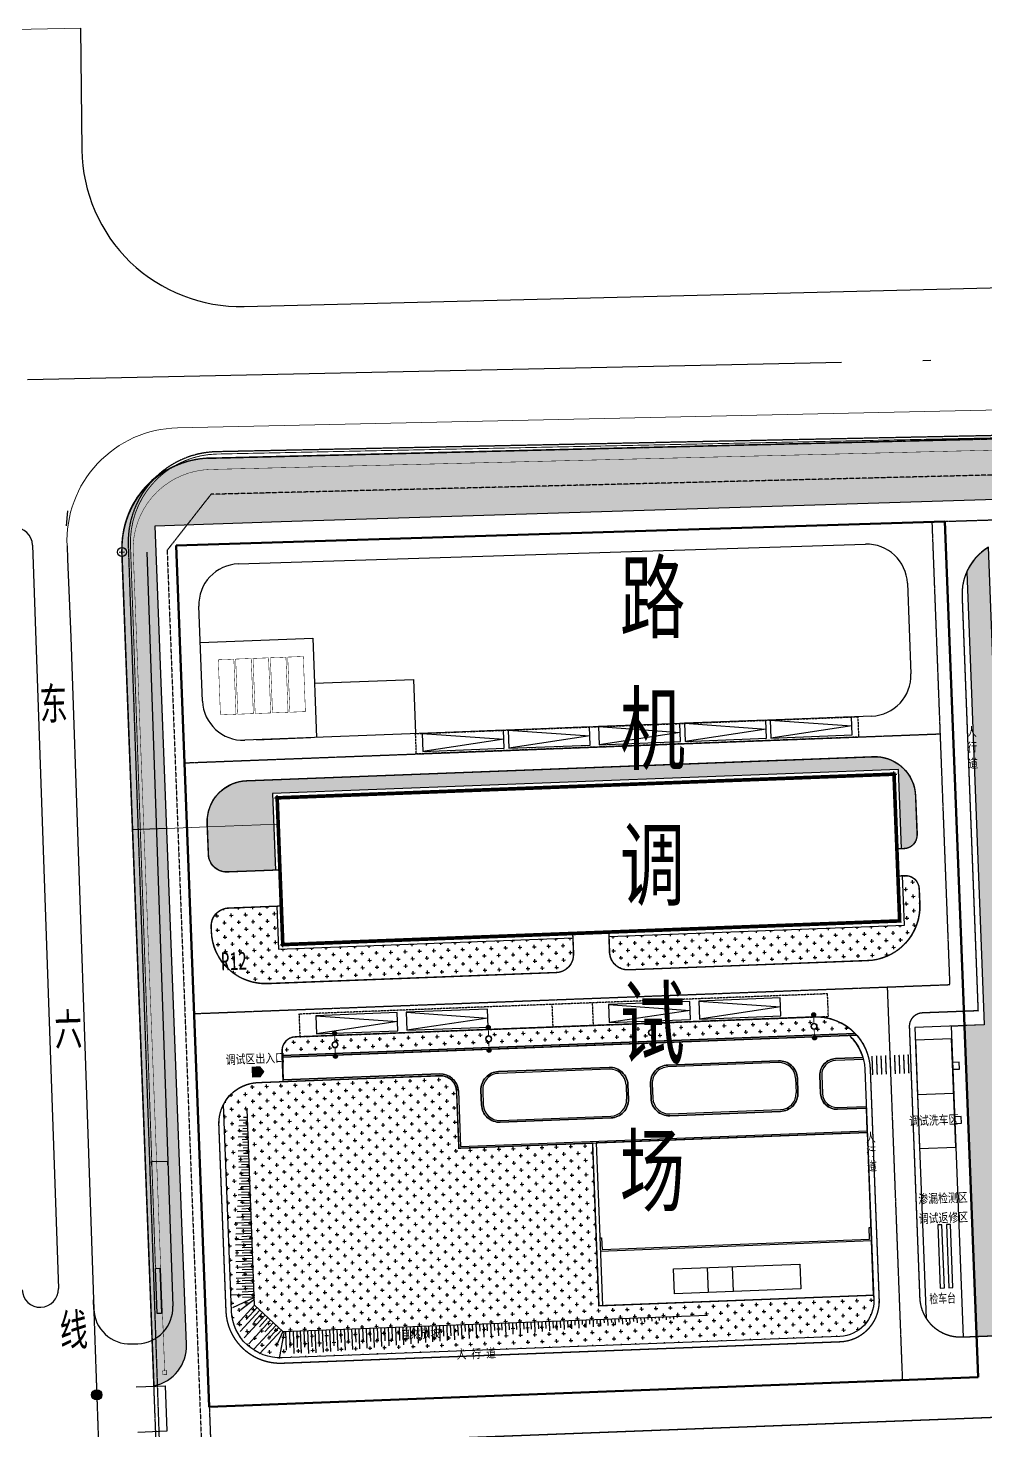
# Model space of a CAD drawing. Extents: x 60102 to 11003895, y 103457 to 3214550.
# Drawn here: x 10365115 to 10576886, y 2890856 to 3201134 of the extents above; entities that cross this region are included whole.
import ezdxf
from ezdxf.enums import TextEntityAlignment as Align

# ---------------------------------------------------------------- set-up
doc = ezdxf.new("R2010")
doc.units = 0
doc.header["$LTSCALE"] = 10
doc.header["$PDMODE"] = 96
for name, pattern in [('ACAD_ISO04W100', [30.5, 24, -3, 0.5, -3]), ('CENTER', [50.8, 31.75, -6.35, 6.35, -6.35]), ('DASH', [0.35, 0.25, -0.1]), ('DOTE', [2.42, 2, -0.2, 0.02, -0.2]), ('G', [2, 1.25, -0.25, 0.25, -0.25])]:
    doc.linetypes.add(name, pattern=pattern)
doc.layers.get('0').update_dxf_attribs({"linetype": 'CONTINUOUS', "lineweight": 0})
doc.layers.get('DEFPOINTS').update_dxf_attribs({"linetype": 'CONTINUOUS'})
for name, color, linetype in [('0-中心线', 1, 'CENTER'), ('0-围墙', 5, 'FENCELINE2'), ('0-已建建筑', 7, 'CONTINUOUS'), ('0-已建道路', 132, 'CONTINUOUS'), ('0-建筑', 1, 'CONTINUOUS'), ('0-护坡', 47, 'CONTINUOUS'), ('0-文字', 7, 'CONTINUOUS'), ('0-新建建筑', 1, 'CONTINUOUS'), ('0-新建道路', 4, 'CONTINUOUS'), ('0-标注', 7, 'CONTINUOUS'), ('0-标高', 51, 'CONTINUOUS'), ('0-用地红线', 1, 'CENTER'), ('0-绿化', 3, 'CONTINUOUS'), ('0-绿化线', 86, 'CONTINUOUS'), ('0-缘石半径', 7, 'CONTINUOUS'), ('0-车位', 35, 'CONTINUOUS'), ('0-道路', 4, 'CONTINUOUS'), ('0-铺地', 8, 'CONTINUOUS'), ('01', 7, 'CONTINUOUS'), ('02', 1, 'CONTINUOUS'), ('05', 4, 'G'), ('11', 3, 'CONTINUOUS'), ('DIM_COOR', 3, 'CONTINUOUS'), ('JZD', 1, 'CONTINUOUS'), ('JZP', 7, 'CONTINUOUS'), ('PUB_DIM', 3, 'CONTINUOUS'), ('PUB_TEXT', 7, 'CONTINUOUS'), ('QFF', 14, 'CONTINUOUS'), ('TX-标注文字', 7, 'CONTINUOUS'), ('ZW-道路-缘石', 7, 'CONTINUOUS'), ('本院设计厂区道路中心', 2, 'DOTE'), ('道路名称', 7, 'CONTINUOUS')]:
    doc.layers.add(name, color=color, linetype=linetype)
doc.styles.add('-宋体', font='')
doc.styles.add('-黑体', font='', dxfattribs={"width": 0.8})
doc.styles.get("Standard").update_dxf_attribs({"font": 'isocp.shx', "width": 0.707, "height": 10, "bigfont": 'intecad.shx'})
doc.styles.add('宋体', font='')
doc.styles.get('-宋体').set_extended_font_data('SimSun')
doc.styles.get('-黑体').set_extended_font_data('SimHei')
doc.styles.get('宋体').set_extended_font_data('SimSun')
doc.linetypes.add('FENCELINE2', pattern='A,0.25,-0.1,[132,ltypeshp.shx,S=0.1,R=0,X=-0.1,Y=0],-0.1,1', length=1.45)
doc.dimstyles.new('ISO-25', dxfattribs={"dimtxt": 3, "dimasz": 1, "dimexe": 1.25, "dimexo": 0.625, "dimtad": 1, "dimdsep": 46, "dimtxsty": '-宋体', "dimblk": 'ARCHTICK', "dimcen": 2.5, "dimazin": 0, "dimtfac": 1, "dimtmove": 0, "dimatfit": 3, "dimfxl": 1, "dimarcsym": 0})
pattern_1 = [(2.2, (-47029110, -103389911.3), (1525.389227, 1647.270533), [793.749997, -2381.24999]), (92.2, (-47028698.2, -103390292.6), (-1647.270522, 1525.38924), [793.750003, -2381.25001])]
pattern_2 = [(2.2, (-47029110.2, -103389910.9), (1525.389228, 1647.270521), [793.749997, -2381.24999]), (92.2, (-47028698.4, -103390292.2), (-1647.270521, 1525.389228), [793.749997, -2381.24999])]

# ---------------------------------------------------------------- blocks, each defined once
blk = doc.blocks.new('_ARCHTICK')
at = {"color": 0, "linetype": 'ByBlock', "const_width": 0.15}
blk.add_lwpolyline([(-0.5, -0.5), (0.5, 0.5)], dxfattribs=at)
blk = doc.blocks.new('*D66')
at = {"layer": 'DEFPOINTS', "color": 0, "linetype": 'Continuous', "lineweight": 0}
for p in [(10392451, 2949622), (10396006, 2950539), (10396033, 2949745)]:
    blk.add_point(p, dxfattribs=at)
at = {"layer": 'PUB_TEXT', "color": 0, "linetype": 'Continuous', "lineweight": -2}
for p, q in [((10392424, 2950415), (10396006, 2950539)), ((10392451, 2949622), (10392424, 2950416)), ((10396033, 2949746), (10396006, 2950540))]:
    blk.add_line(p, q, dxfattribs=at)
for p, rotation in [((10392424, 2950415), 181.9778016778507), ((10396006, 2950539), 1.977801677850741)]:
    blk.add_blockref('_ARCHTICK', p, dxfattribs=dict(at, rotation=rotation))
at = {"layer": 'PUB_TEXT', "color": 0, "linetype": 'Continuous', "insert": (10394215, 2950479), "char_height": 3, "attachment_point": 5, "rotation": 1.9778, "style": '-宋体'}
blk.add_mtext('3583.9', dxfattribs=at)
blk = doc.blocks.new('gc0000')
blk.add_point((0, 0))
blk = doc.blocks.new('*D81')
at = {"layer": '0-标注', "color": 0, "linetype": 'Continuous', "lineweight": -2}
for p, q in [((10395759, 3024117), (10388261, 3023829)), ((10388375, 3020851), (10388261, 3023830)), ((10395873, 3021140), (10395759, 3024118))]:
    blk.add_line(p, q, dxfattribs=at)
at = {"layer": 'DEFPOINTS', "color": 0, "linetype": 'Continuous', "lineweight": 0}
for p in [(10388261, 3023829), (10388375, 3020851), (10395873, 3021139)]:
    blk.add_point(p, dxfattribs=at)
at = {"layer": '0-标注', "color": 0, "linetype": 'Continuous', "lineweight": -2}
for p, rotation in [((10388261, 3023829), 182.2000000000028), ((10395759, 3024117), 2.200000000002822)]:
    blk.add_blockref('_ARCHTICK', p, dxfattribs=dict(at, rotation=rotation))
at = {"layer": '0-标注', "color": 0, "linetype": 'Continuous', "insert": (10392010, 3023975), "char_height": 3, "attachment_point": 5, "rotation": 2.2, "style": '-宋体'}
blk.add_mtext('7503.28', dxfattribs=at)
blk = doc.blocks.new('*D92')
at = {"layer": '0-标注', "color": 0, "linetype": 'Continuous', "lineweight": -2}
for p, q in [((10389004, 2900581), (10395486, 2900836)), ((10395878, 2890848), (10395485, 2900836)), ((10389397, 2890593), (10395879, 2890848))]:
    blk.add_line(p, q, dxfattribs=at)
at = {"layer": 'DEFPOINTS', "color": 0, "linetype": 'Continuous', "lineweight": 0}
for p in [(10389003, 2900581), (10395485, 2900836), (10389397, 2890593)]:
    blk.add_point(p, dxfattribs=at)
at = {"layer": '0-标注', "color": 0, "linetype": 'Continuous', "lineweight": -2}
for p, rotation in [((10395485, 2900836), 92.25476600404171), ((10395878, 2890848), 272.2547660040418)]:
    blk.add_blockref('_ARCHTICK', p, dxfattribs=dict(at, rotation=rotation))
at = {"layer": '0-标注', "color": 0, "linetype": 'Continuous', "insert": (10395683, 2895842), "char_height": 3, "attachment_point": 5, "rotation": 272.25477, "style": '-宋体'}
blk.add_mtext('9995.98', dxfattribs=at)

msp = doc.modelspace()

# ---------------------------------------------------------------- hatches: boundary and pattern name
at = {"layer": '0-标高'}
h = msp.add_hatch(color=0, dxfattribs=at)
edge = h.paths.add_edge_path()
edge.add_arc((10380288.966, 2898844.473), 1137.479, 0, 360)
at = {"layer": '0-绿化'}
h = msp.add_hatch(dxfattribs=at)
h.set_pattern_fill('CROSS', color=0, scale=999.999997, angle=2.2, style=0)
h.set_pattern_definition(pattern_1)
edge = h.paths.add_edge_path()
edge.add_arc((10391148.916, 2909661.593), 9000, 281.5147529, 2.2)
edge.add_line((10400142.282, 2910007.083), (10393187.984, 3091032.584))
edge.add_line((10393187.984, 3091032.584), (10421039.414, 3092007.628))
edge.add_line((10421039.414, 3092007.628), (10683011.03, 3100161.78))
edge.add_line((10683011.03, 3100161.78), (10689246.846, 3103016.22))
edge.add_line((10689246.846, 3103016.22), (10691663.111, 3109364.243))
edge.add_line((10691663.111, 3109364.243), (10691523.065, 3113070.003))
edge.add_line((10691523.065, 3113070.003), (10405079.061, 3105995.956))
edge.add_arc((10405562.191, 3086274.265), 19727.608, 91.4033162, 182.99668421)
edge.add_line((10385861.559, 3085242.942), (10392945.498, 2900842.733))
h = msp.add_hatch(dxfattribs=at)
h.set_pattern_fill('CROSS', color=0, scale=999.999997, angle=2.2, style=0)
h.set_pattern_definition(pattern_2)
edge = h.paths.add_edge_path()
edge.add_arc((10583634.414, 3076020.939), 12000, 121.10333456, 156.35806728)
edge.add_line((10572641.58, 3080833.174), (10576489.858, 2980659.666))
edge.add_line((10576489.858, 2980659.666), (10572174.518, 2980493.887))
edge.add_line((10572174.518, 2980493.887), (10574821.221, 2911726.823))
edge.add_line((10574821.221, 2911726.823), (10584127.953, 2912084.122))
edge.add_line((10584127.953, 2912084.122), (10577435.416, 3086295.784))
h = msp.add_hatch(dxfattribs=at)
h.set_pattern_fill('CROSS', color=0, scale=999.999997, angle=2.2, style=0)
h.set_pattern_definition(pattern_2)
edge = h.paths.add_edge_path()
edge.add_line((10419149.485, 3031837.58), (10419799.768, 3014907.897))
edge.add_line((10419799.768, 3014907.897), (10409137.723, 3014498.303))
edge.add_arc((10408984.172, 3018495.355), 4000, 182.2, 272.2, ccw=False)
edge.add_line((10404987.121, 3018341.803), (10404719.82, 3025299.846))
edge.add_arc((10413713.186, 3025645.336), 9000, 92.2, 182.2, ccw=False)
edge.add_line((10413367.695, 3034638.703), (10551995.231, 3039964.235))
edge.add_arc((10552340.721, 3030970.869), 9000, 2.2, 92.2, ccw=False)
edge.add_line((10561334.088, 3031316.359), (10561662.336, 3022771.81))
edge.add_arc((10558664.547, 3022656.646), 3000, 272.2, 2.2, ccw=False)
edge.add_line((10558779.711, 3019658.857), (10558200.252, 3019636.6))
edge.add_line((10558200.252, 3019636.6), (10557527.32, 3037153.52))
edge.add_line((10557527.32, 3037153.52), (10419149.485, 3031837.58))
h = msp.add_hatch(dxfattribs=at)
h.set_pattern_fill('CROSS', color=0, scale=999.999997, angle=2.2, style=0)
h.set_pattern_definition(pattern_2)
edge = h.paths.add_edge_path()
edge.add_line((10493563.75, 3000190.854), (10558850.855, 3002698.586))
edge.add_line((10558850.855, 3002698.586), (10558430.547, 3013641.018))
edge.add_line((10558430.547, 3013641.018), (10559010.038, 3013663.28))
edge.add_arc((10559125.201, 3010665.491), 3000, 2.2, 92.2, ccw=False)
edge.add_line((10562122.99, 3010780.655), (10562255.395, 3007334.049))
edge.add_arc((10550264.24, 3006873.395), 12000, 272.2, 2.2, ccw=False)
edge.add_line((10550724.894, 2994882.24), (10497848.672, 2992850.941))
edge.add_arc((10497695.121, 2996847.993), 4000, 182.19999958, 272.2, ccw=False)
edge.add_line((10493698.069, 2996694.441), (10493563.75, 3000190.854))
h = msp.add_hatch(dxfattribs=at)
h.set_pattern_fill('CROSS', color=0, scale=999.999997, angle=2.2, style=0)
h.set_pattern_definition(pattern_2)
edge = h.paths.add_edge_path()
edge.add_line((10420106.828, 3006913.792), (10420472.964, 2997382.989))
edge.add_line((10420472.964, 2997382.989), (10485569.647, 2999883.751))
edge.add_line((10485569.647, 2999883.751), (10485703.966, 2996387.339))
edge.add_arc((10481706.914, 2996233.788), 4000, 272.20000042, 2.2, ccw=False)
edge.add_line((10481860.465, 2992236.736), (10418092.936, 2989787.035))
edge.add_arc((10417632.25, 3001778.155), 11999.967, 182.19984079, 272.20015921, ccw=False)
edge.add_line((10405641.127, 3001317.536), (10405601.325, 3002353.597))
edge.add_arc((10409598.377, 3002507.148), 4000, 92.2, 182.2, ccw=False)
edge.add_line((10409444.826, 3006504.2), (10420106.828, 3006913.792))
h = msp.add_hatch(dxfattribs=at)
h.set_pattern_fill('CROSS', color=0, scale=999.999997, angle=2.2, style=0)
h.set_pattern_definition(pattern_1)
edge = h.paths.add_edge_path()
edge.add_arc((10539336.811, 2970425.899), 12000, 44.01031474, 92.19999984)
edge.add_line((10538876.157, 2982417.054), (10424159.775, 2978010.095))
edge.add_arc((10424274.939, 2975012.306), 3000, 92.20000021, 182.20000021)
edge.add_line((10421277.15, 2974897.143), (10421315.538, 2973897.88))
edge.add_line((10421315.538, 2973897.88), (10547967.388, 2978763.353))
h = msp.add_hatch(dxfattribs=at)
h.set_pattern_fill('CROSS', color=0, scale=999.999997, angle=2.2, style=0)
h.set_pattern_definition(pattern_1)
edge = h.paths.add_edge_path()
edge.add_arc((10416277.536, 2958893.417), 9000, 92.20004885, 152.27356531, ccw=False)
edge.add_line((10415932.038, 2967886.783), (10456113.683, 2969430.411))
edge.add_arc((10456251.88, 2965833.065), 3599.999, 2.19999009, 92.20000949, ccw=False)
edge.add_line((10459849.226, 2965971.261), (10460332.912, 2953380.548))
edge.add_line((10460332.912, 2953380.548), (10489911.095, 2954516.827))
edge.add_line((10489911.095, 2954516.827), (10491293.055, 2918543.368))
edge.add_line((10491293.055, 2918543.368), (10552048.241, 2920877.347))
edge.add_line((10552048.241, 2920877.347), (10552087.328, 2919859.884))
edge.add_arc((10544293.077, 2919560.459), 7800, 272.20000021, 2.20000021, ccw=False)
edge.add_line((10544592.502, 2911766.208), (10421272.189, 2907028.72))
edge.add_arc((10420857.601, 2917820.759), 10800, 182.19999979, 272.19999979, ccw=False)
edge.add_line((10410065.562, 2917406.171), (10408310.924, 2963080.672))
at = {"layer": '02'}
for points in [[(10502391.025, 2981505.801, 1), (10503257.852, 2981539.101, 1)], [(10538364.49, 2982887.762, 1), (10539231.317, 2982921.062, 1)], [(10432442.621, 2978818.655, 1), (10433309.448, 2978851.955, 1)], [(10466417.56, 2980123.84, 1), (10467284.387, 2980157.14, 1)], [(10502588.333, 2976369.726, -1), (10503455.16, 2976403.026, -1)], [(10538561.798, 2977751.687, -1), (10539428.625, 2977784.988, -1)], [(10432639.929, 2973682.58, -1), (10433506.756, 2973715.88, -1)], [(10466614.868, 2974987.765, -1), (10467481.695, 2975021.065, -1)]]:
    msp.add_hatch(color=0, dxfattribs=at).paths.add_polyline_path(points)

# ---------------------------------------------------------------- linework, layer by layer
at = {"color": 0, "lineweight": 50}
for p, q in [((10397858.61, 3086677.47), (10567794.624, 3092019.351)), ((10567794.624, 3092019.351), (10575161.788, 2902733.038)), ((10405175.907, 2896202.839), (10397858.61, 3086677.47)), ((10575161.788, 2902733.038), (10405175.907, 2896202.839))]:
    msp.add_line(p, q, dxfattribs=at)
at = {"color": 0}
for centre, radius in [((10502923.093, 2978954.414), 699.153), ((10502923.093, 2978954.414), 564.902), ((10538896.557, 2980336.375), 699.153), ((10538896.557, 2980336.375), 564.902), ((10432974.689, 2976267.267), 699.153), ((10432974.689, 2976267.267), 564.902), ((10466949.628, 2977572.453), 699.153), ((10466949.628, 2977572.453), 564.902)]:
    msp.add_circle(centre, radius, dxfattribs=at)
at = {"layer": '0-中心线', "color": 0, "linetype": 'ACAD_ISO04W100', "ltscale": 0.2}
for points in [[(10399704.901, 3038617.15), (10397858.61, 3086677.47), (10697162.496, 3096105.083)], [(10401835.469, 2983156.907), (10568941.997, 2989576.492), (10565009.493, 3091942.466)], [(10399704.901, 3038617.15), (10566811.43, 3045036.736)], [(10399704.901, 3038617.15), (10411721.411, 2725818.548)], [(10558474.122, 2902091.962), (10555133.683, 2989046.031)]]:
    msp.add_lwpolyline(points, dxfattribs=at)
at = {"layer": '0-围墙', "color": 0, "ltscale": 0.5, "const_width": 200, "flags": 128}
msp.add_lwpolyline([(10958560.649, 2948594.832), (10959864.259, 2948639.849), (10954669.041, 3099082.567, 0.4102028754), (10934774.962, 3117905.357), (10406839.125, 3106919.32, 0.4182356559), (10387756.438, 3086750.551), (10393251.037, 2927638.382), (10393362.116, 2926815.568)], format="xyb", dxfattribs=at)
at = {"layer": '0-围墙', "color": 0, "ltscale": 0.2, "const_width": 100}
msp.add_lwpolyline([(10690289.948, 3110538.797), (10405414.882, 3103505.367, 0.4182356559), (10388359.716, 3085338.911), (10395320.207, 2904152.211)], format="xyb", dxfattribs=at)
at = {"layer": '0-已建建筑', "color": 0, "linetype": 'Continuous', "const_width": 120}
msp.add_lwpolyline([(10394888.525, 2904135.628), (10395751.888, 2904168.795), (10395785.055, 2903305.432), (10394921.692, 2903272.265)], close=True, dxfattribs=at)
at = {"layer": '0-已建道路', "color": 0, "linetype": 'Continuous'}
for p, q in [((10411587.142, 3082607.666), (10550251.473, 3086975.379)), ((10559528.185, 3078325.331), (10560297.617, 3058296.458)), ((10403683.349, 3052279.945), (10402877.121, 3073266.637)), ((10551649.741, 3048957.602), (10413022.205, 3043632.069))]:
    msp.add_line(p, q, dxfattribs=at)
at = {"layer": '0-已建道路', "color": 0, "const_width": 300}
msp.add_lwpolyline([(10399509.147, 2886978.505), (10623156.749, 2895570.179, -0.4142135624), (10638721.51, 2881157.053), (10642692.937, 2777777.87)], format="xyb", dxfattribs=at)
at = {"layer": '0-已建道路', "color": 0, "linetype": 'Continuous'}
for centre, start, end in [((10550534.819, 3077979.841), 2.19999999, 91.80413251), ((10411870.488, 3073612.127), 91.80413251, 182.19999999), ((10551304.251, 3057950.968), 272.19999999, 2.19999999), ((10412676.715, 3052625.435), 182.19999999, 272.19999999)]:
    msp.add_arc(centre, 9000, start, end, dxfattribs=at)
at = {"layer": '0-建筑', "color": 0, "linetype": 'Continuous', "flags": 128}
msp.add_lwpolyline([(10394278.954, 2926847.229), (10394624.077, 2916853.186), (10393624.672, 2916818.674), (10393279.549, 2926812.717), (10394278.954, 2926847.229)], dxfattribs=at)
at = {"layer": '0-护坡', "color": 0}
for p, q in [((10413610.843, 2960193.123), (10412740.932, 2960159.705)), ((10413728.281, 2957136.138), (10411629.576, 2957055.514)), ((10413681.306, 2958358.932), (10411705.121, 2958283.015)), ((10413634.331, 2959581.726), (10411780.667, 2959510.516)), ((10413704.793, 2957747.535), (10412576.982, 2957704.209)), ((10413657.818, 2958970.329), (10412658.957, 2958931.957)), ((10413845.718, 2954079.153), (10411440.712, 2953986.762)), ((10413775.256, 2955913.344), (10411554.03, 2955828.013)), ((10413798.743, 2955301.947), (10412413.031, 2955248.713)), ((10413751.768, 2956524.741), (10412495.007, 2956476.461)), ((10413822.231, 2954690.55), (10412623.115, 2954644.485)), ((10413939.668, 2951633.565), (10411563.185, 2951577.998)), ((10413892.693, 2952856.359), (10411575.964, 2952767.359)), ((10413869.206, 2953467.756), (10412670.09, 2953421.69)), ((10413916.181, 2952244.962), (10412717.065, 2952198.896)), ((10413963.156, 2951022.168), (10412764.04, 2950976.102)), ((10413986.643, 2950410.771), (10411684.493, 2950322.331)), ((10414033.618, 2949187.977), (10411687.733, 2949097.857)), ((10414080.593, 2947965.182), (10411921.181, 2947882.226)), ((10414010.131, 2949799.374), (10412280.028, 2949732.91)), ((10414057.106, 2948576.579), (10412288.968, 2948508.654)), ((10414174.543, 2945519.594), (10411757.231, 2945426.73)), ((10414127.568, 2946742.388), (10411839.206, 2946654.478)), ((10414104.081, 2947353.785), (10412297.908, 2947284.399)), ((10414151.056, 2946130.991), (10412306.848, 2946060.144)), ((10414198.031, 2944908.197), (10412315.788, 2944835.889)), ((10414315.468, 2941851.212), (10411511.305, 2941743.487)), ((10414268.493, 2943074.006), (10411593.281, 2942971.235)), ((10414221.518, 2944296.8), (10411675.256, 2944198.983)), ((10414245.006, 2943685.403), (10412324.728, 2943611.634)), ((10414291.981, 2942462.609), (10412333.668, 2942387.378)), ((10414409.418, 2939405.624), (10411347.355, 2939287.991)), ((10414362.443, 2940628.418), (10411429.33, 2940515.739)), ((10414338.956, 2941239.815), (10412342.608, 2941163.123)), ((10414385.931, 2940017.021), (10412351.548, 2939938.868)), ((10414432.906, 2938794.227), (10412360.488, 2938714.613)), ((10414550.343, 2935737.242), (10411101.43, 2935604.748)), ((10414503.368, 2936960.036), (10411183.405, 2936832.496)), ((10414456.393, 2938182.83), (10411265.38, 2938060.243)), ((10414479.881, 2937571.433), (10412369.428, 2937490.357)), ((10414526.856, 2936348.639), (10412378.368, 2936266.102)), ((10414644.293, 2933291.653), (10410917.588, 2933148.488)), ((10414597.318, 2934514.447), (10411019.455, 2934377)), ((10414573.831, 2935125.845), (10412387.308, 2935041.847)), ((10414620.806, 2933903.05), (10412396.248, 2933817.592)), ((10414667.781, 2932680.256), (10412405.187, 2932593.336)), ((10414691.268, 2932068.859), (10410948.919, 2931925.093)), ((10414738.243, 2930846.065), (10410980.251, 2930701.698)), ((10414785.218, 2929623.271), (10411011.583, 2929478.303)), ((10414714.756, 2931457.462), (10412414.127, 2931369.081)), ((10414761.731, 2930234.668), (10412423.067, 2930144.826)), ((10414832.193, 2928400.477), (10411042.915, 2928254.908)), ((10414879.168, 2927177.683), (10411074.246, 2927031.513)), ((10414926.143, 2925954.889), (10411105.578, 2925808.118)), ((10414808.706, 2929011.874), (10412432.007, 2928920.571)), ((10414855.681, 2927789.08), (10412440.947, 2927696.315)), ((10414902.656, 2926566.286), (10412449.887, 2926472.06)), ((10414973.118, 2924732.095), (10411136.91, 2924584.723)), ((10415020.093, 2923509.301), (10411168.242, 2923361.328)), ((10414949.631, 2925343.492), (10412458.827, 2925247.805)), ((10414996.606, 2924120.698), (10412467.767, 2924023.55)), ((10415043.581, 2922897.904), (10412476.707, 2922799.294)), ((10415114.043, 2921063.713), (10410117.729, 2920871.774)), ((10415140.735, 2920368.921), (10410286.816, 2918095.704)), ((10415067.068, 2922286.507), (10411199.574, 2922137.932)), ((10415156.69, 2919953.602), (10412148.748, 2917623.585)), ((10415090.556, 2921675.11), (10412485.647, 2921575.039)), ((10415137.531, 2920452.316), (10412494.587, 2920350.784)), ((10415205.08, 2918693.97), (10411250.217, 2914423.107)), ((10416372.396, 2917571.834), (10411995.972, 2912845.726)), ((10415778.471, 2918121.815), (10413342.139, 2915490.816)), ((10416966.321, 2917021.854), (10415070.074, 2914974.093)), ((10417560.246, 2916471.873), (10412881.793, 2911419.604)), ((10418748.096, 2915371.912), (10413895.156, 2910131.213)), ((10419935.947, 2914271.95), (10415029.506, 2908973.476)), ((10418154.171, 2915921.892), (10416257.924, 2913874.132)), ((10419342.021, 2914821.931), (10417445.774, 2912774.17)), ((10420529.872, 2913721.97), (10418633.624, 2911674.209)), ((10438249.99, 2913532.069), (10438422.427, 2909043.39)), ((10439058.853, 2913563.142), (10439173.725, 2910572.936)), ((10439867.717, 2913594.216), (10440036.724, 2909194.822)), ((10440676.58, 2913625.289), (10440791.452, 2910635.083)), ((10441485.444, 2913656.363), (10441651.021, 2909346.254)), ((10442294.307, 2913687.436), (10442409.179, 2910697.23)), ((10443103.171, 2913718.509), (10443265.319, 2909497.686)), ((10443912.034, 2913749.583), (10444026.906, 2910759.377)), ((10444720.898, 2913780.656), (10444879.616, 2909649.117)), ((10445529.761, 2913811.73), (10445644.634, 2910821.523)), ((10446338.625, 2913842.803), (10446493.913, 2909800.549)), ((10447147.488, 2913873.876), (10447262.361, 2910883.67)), ((10447956.352, 2913904.95), (10448109.903, 2909907.898)), ((10448765.216, 2913936.023), (10448858.442, 2911509.283)), ((10449574.079, 2913967.097), (10449722.507, 2910103.413)), ((10450382.943, 2913998.17), (10450476.169, 2911571.429)), ((10451191.806, 2914029.243), (10451336.804, 2910254.845)), ((10452000.67, 2914060.317), (10452093.896, 2911633.576)), ((10452809.533, 2914091.39), (10452951.101, 2910406.277)), ((10453618.397, 2914122.464), (10453711.623, 2911695.723)), ((10454427.26, 2914153.537), (10454565.398, 2910557.709)), ((10455236.124, 2914184.61), (10455329.35, 2911757.87)), ((10456044.987, 2914215.684), (10456179.695, 2910709.141)), ((10456853.851, 2914246.757), (10456947.077, 2911820.017)), ((10457662.714, 2914277.831), (10457793.992, 2910860.573)), ((10458471.578, 2914308.904), (10458564.804, 2911882.163)), ((10459280.441, 2914339.977), (10459408.289, 2911012.004)), ((10460089.305, 2914371.051), (10460182.531, 2911944.31)), ((10460898.169, 2914402.124), (10461022.586, 2911163.436)), ((10461707.032, 2914433.198), (10461768.453, 2912834.377)), ((10462515.896, 2914464.271), (10462636.883, 2911314.868)), ((10463324.759, 2914495.344), (10463386.18, 2912896.524)), ((10464133.623, 2914526.418), (10464251.181, 2911466.3)), ((10464942.486, 2914557.491), (10465003.907, 2912958.671)), ((10465751.35, 2914588.565), (10465865.478, 2911617.732)), ((10466560.213, 2914619.638), (10466621.634, 2913020.817)), ((10467369.077, 2914650.712), (10467479.775, 2911769.164)), ((10468177.94, 2914681.785), (10468239.361, 2913082.964)), ((10468986.804, 2914712.858), (10469094.072, 2911920.596)), ((10469795.667, 2914743.932), (10469857.088, 2913145.111)), ((10470604.531, 2914775.005), (10470708.369, 2912072.028)), ((10471413.394, 2914806.079), (10471474.815, 2913207.258)), ((10472222.258, 2914837.152), (10472322.666, 2912223.46)), ((10473031.122, 2914868.225), (10473092.542, 2913269.405)), ((10473839.985, 2914899.299), (10473936.963, 2912374.891)), ((10474648.849, 2914930.372), (10474710.269, 2913331.551)), ((10475457.712, 2914961.446), (10475551.26, 2912526.323)), ((10476266.576, 2914992.519), (10476327.996, 2913393.698)), ((10477075.439, 2915023.592), (10477165.557, 2912677.755)), ((10477884.303, 2915054.666), (10477945.723, 2913455.845)), ((10478693.166, 2915085.739), (10478779.854, 2912829.187)), ((10479502.03, 2915116.813), (10479563.45, 2913517.992)), ((10480310.893, 2915147.886), (10480394.151, 2912980.619)), ((10481119.757, 2915178.959), (10481181.177, 2913580.139)), ((10481928.62, 2915210.033), (10482008.448, 2913132.051)), ((10482737.484, 2915241.106), (10482798.904, 2913642.285)), ((10483546.347, 2915272.18), (10483622.745, 2913283.483)), ((10484355.211, 2915303.253), (10484416.632, 2913704.432)), ((10485164.075, 2915334.326), (10485237.043, 2913434.915)), ((10485972.938, 2915365.4), (10486015.57, 2914255.65)), ((10486781.802, 2915396.473), (10486851.34, 2913586.346)), ((10487590.665, 2915427.547), (10487631.376, 2914367.803)), ((10488399.529, 2915458.62), (10488465.637, 2913737.778)), ((10489208.392, 2915489.693), (10489247.153, 2914480.71)), ((10490017.256, 2915520.767), (10490079.934, 2913889.21)), ((10490826.119, 2915551.84), (10490863.419, 2914580.904)), ((10491634.983, 2915582.914), (10491694.231, 2914040.642)), ((10492443.846, 2915613.987), (10492477.225, 2914745.109)), ((10493252.71, 2915645.06), (10493308.528, 2914192.074)), ((10494061.573, 2915676.134), (10494093.979, 2914832.591)), ((10494870.437, 2915707.207), (10494922.825, 2914343.506)), ((10495679.3, 2915738.281), (10495710.489, 2914926.429)), ((10496488.164, 2915769.354), (10496537.122, 2914494.938)), ((10497297.028, 2915800.427), (10497328.202, 2914988.934)), ((10498105.891, 2915831.501), (10498151.419, 2914646.37)), ((10498914.755, 2915862.574), (10498944.227, 2915095.395)), ((10499723.618, 2915893.648), (10499765.716, 2914797.802)), ((10500532.482, 2915924.721), (10500556.836, 2915290.754)), ((10501341.345, 2915955.794), (10501380.013, 2914949.233)), ((10502150.209, 2915986.868), (10502168.404, 2915513.239)), ((10502959.072, 2916017.941), (10502994.31, 2915100.665)), ((10503767.936, 2916049.015), (10503781.013, 2915708.598)), ((10504576.799, 2916080.088), (10504608.608, 2915252.097)), ((10505385.663, 2916111.161), (10505398.049, 2915788.739)), ((10506194.526, 2916142.235), (10506222.905, 2915403.529)), ((10507003.39, 2916173.308), (10507019.205, 2915761.63)), ((10507812.253, 2916204.382), (10507837.202, 2915554.961)), ((10508621.117, 2916235.455), (10508633.283, 2915918.762)), ((10421123.797, 2913171.989), (10416282.926, 2907944.324)), ((10421432.625, 2912886.011), (10419934.667, 2909578.819)), ((10421701.276, 2912896.332), (10420644.133, 2906851.741)), ((10422025.453, 2912908.785), (10422186.878, 2908706.779)), ((10422881.583, 2912941.674), (10423022.317, 2909278.246)), ((10423690.446, 2912972.748), (10423882.385, 2907976.433)), ((10424499.31, 2913003.821), (10424640.044, 2909340.393)), ((10425308.173, 2913034.895), (10425500.112, 2908038.58)), ((10426117.037, 2913065.968), (10426257.771, 2909402.54)), ((10426925.9, 2913097.041), (10427122.348, 2907983.367)), ((10427734.764, 2913128.115), (10427875.498, 2909464.686)), ((10428543.627, 2913159.188), (10428736.645, 2908134.799)), ((10429352.491, 2913190.262), (10429493.225, 2909526.833)), ((10430161.354, 2913221.335), (10430350.942, 2908286.23)), ((10430970.218, 2913252.408), (10431110.953, 2909588.98)), ((10431779.081, 2913283.482), (10431965.239, 2908437.662)), ((10432587.945, 2913314.555), (10432728.68, 2909651.127)), ((10433396.808, 2913345.629), (10433579.536, 2908589.094)), ((10434205.672, 2913376.702), (10434320.544, 2910386.496)), ((10435014.535, 2913407.775), (10435193.833, 2908740.526)), ((10435823.399, 2913438.849), (10435938.271, 2910448.643)), ((10436632.263, 2913469.922), (10436808.13, 2908891.958)), ((10437441.126, 2913500.996), (10437555.998, 2910510.789))]:
    msp.add_line(p, q, dxfattribs=at)
for points in [[(10415206.72, 2918651.262), (10413540.096, 2962015.552)], [(10415206.72, 2918651.262), (10421432.625, 2912886.011)], [(10421432.625, 2912886.011), (10515328.693, 2916493.134)]]:
    msp.add_lwpolyline(points, dxfattribs=at)
at = {"layer": '0-文字', "color": 0}
msp.add_lwpolyline([(10414579.087, 2970224.617, 2400, 2400, 0), (10415591.246, 2970263.5, 4800, 0, 0), (10417382.121, 2970332.299, 0, 0, 0)], format="xyseb", dxfattribs=at)
at = {"layer": '0-新建建筑', "color": 0, "ltscale": 10, "const_width": 100}
for points in [[(10407645.418, 3049229.792), (10407177.087, 3061420.799), (10410614.552, 3061552.854), (10411082.883, 3049361.846)], [(10411482.588, 3049377.201), (10411014.257, 3061568.209), (10414451.721, 3061700.263), (10414920.053, 3049509.255)], [(10415319.758, 3049524.61), (10414851.426, 3061715.618), (10418288.891, 3061847.672), (10418757.222, 3049656.664)], [(10419156.927, 3049672.019), (10418688.596, 3061863.027), (10422126.06, 3061995.081), (10422594.392, 3049804.073)], [(10422994.097, 3049819.429), (10422525.766, 3062010.436), (10425963.23, 3062142.49), (10426431.561, 3049951.483)]]:
    msp.add_lwpolyline(points, close=True, dxfattribs=at)
at = {"layer": '0-新建建筑', "color": 0, "const_width": 800}
msp.add_lwpolyline([(10556566.532, 3036115.872), (10420187.13, 3030876.704), (10421433.794, 2998420.638), (10557813.197, 3003659.806)], close=True, dxfattribs=at)
at = {"layer": '0-新建道路', "color": 0, "linetype": 'Continuous', "ltscale": 1.083333}
for p, q in [((10480861.246, 2992197.197), (10416725.254, 2989733.341)), ((10547967.388, 2978763.353), (10421315.538, 2973897.88)), ((10548324.768, 2978376.787), (10472893.859, 2975479.024)), ((10421538.187, 2968102.155), (10421315.538, 2973897.88)), ((10549711.642, 2973426.377), (10543633.759, 2973192.889)), ((10549818.116, 2973030.172), (10543649.114, 2972793.183)), ((10456098.328, 2969830.116), (10421522.832, 2968501.86)), ((10456113.683, 2969430.411), (10421538.187, 2968102.155)), ((10493586.043, 2970869.954), (10469104.101, 2969929.453)), ((10531058.402, 2972309.497), (10506576.46, 2971368.996)), ((10540174.609, 2969457.346), (10540328.16, 2965460.294)), ((10540574.314, 2969472.701), (10540727.865, 2965475.649)), ((10497321.585, 2967410.804), (10497444.426, 2964213.162)), ((10503117.31, 2967633.453), (10503240.151, 2964435.812)), ((10534793.944, 2968850.347), (10534916.785, 2965652.705)), ((10459849.226, 2965971.261), (10460332.912, 2953380.548)), ((10460248.931, 2965986.616), (10460717.262, 2953795.608)), ((10465644.951, 2966193.91), (10465767.792, 2962996.269)), ((10469503.334, 2959537.118), (10493985.276, 2960477.62)), ((10506975.694, 2960976.661), (10531457.635, 2961917.163)), ((10544048.348, 2962400.849), (10550443.63, 2962646.531)), ((10544063.703, 2962001.144), (10550458.985, 2962246.826)), ((10460717.262, 2953795.608), (10550650.925, 2957250.511)), ((10460332.912, 2953380.548), (10550666.28, 2956850.806)), ((10551587.587, 2932868.502), (10491631.812, 2930565.233))]:
    msp.add_line(p, q, dxfattribs=at)
at = {"layer": '0-新建道路', "color": 0, "linetype": 'DASH', "ltscale": 10}
for p, q in [((10480925.822, 2985194.514), (10481117.761, 2980198.2)), ((10490111.128, 2980543.69), (10489919.189, 2985540.005))]:
    msp.add_line(p, q, dxfattribs=at)
at = {"layer": '0-新建道路', "color": 0}
for p, q in [((10421315.538, 2973897.88), (10421277.15, 2974897.143)), ((10489911.095, 2954516.827), (10491293.055, 2918543.368))]:
    msp.add_line(p, q, dxfattribs=at)
at = {"layer": '0-新建道路', "color": 0, "const_width": 300}
for points in [[(10584127.919, 2912085.019), (10571618.749, 2911603.567, -0.4142131005), (10562279.893, 2920251.428), (10559975.835, 2980225.404, -0.4142140242), (10562858.461, 2983338.361), (10575167.902, 2983811.242), (10571643.259, 3075560.286, -0.2737963922), (10577462.662, 3086312.172, -0.2737963922)], [(10557200.989, 3019598.209), (10558779.711, 3019658.857, 0.4142135624), (10561662.336, 3022771.81), (10561334.088, 3031316.359, 0.4142135624), (10551995.231, 3039964.235), (10413367.695, 3034638.703, 0.4142135624), (10404719.82, 3025299.846), (10404987.121, 3018341.803, 0.4142135624), (10409137.723, 3014498.303), (10420799.031, 3014946.285)], [(10557431.285, 3013602.63), (10559010.038, 3013663.28, -0.4142135624), (10562122.99, 3010780.655), (10562255.395, 3007334.049, -0.4142135624), (10550724.894, 2994882.24), (10497848.672, 2992850.941, -0.4142135624), (10493698.069, 2996694.441), (10493525.362, 3001190.117)], [(10485531.259, 3000883.014), (10485703.966, 2996387.339, -0.4142135624), (10481860.465, 2992236.736), (10418092.936, 2989787.035, -0.4142135624), (10405641.127, 3001317.536), (10405601.325, 3002353.597, -0.4142135624), (10409444.826, 3006504.2), (10421106.091, 3006952.18)], [(10421330.893, 2973498.174), (10421277.15, 2974897.143, -0.4142135624), (10424159.775, 2978010.095), (10538876.157, 2982417.054, -0.4142135624), (10551327.966, 2970886.552), (10553286.443, 2919905.949, -0.4142135624), (10544638.567, 2910567.093), (10421318.255, 2905829.604, -0.4142135624), (10408866.446, 2917360.105)], [(10552048.241, 2920877.347), (10491293.055, 2918543.368), (10489911.095, 2954516.827), (10460332.912, 2953380.548), (10459849.226, 2965971.261, 0.4142135624), (10456113.683, 2969430.411), (10421538.187, 2968102.155)], [(10408866.446, 2917360.105), (10407284.17, 2958547.927, -0.4142133136), (10415932.038, 2967886.783), (10421538.187, 2968102.155)]]:
    msp.add_lwpolyline(points, format="xyb", dxfattribs=at)
at = {"layer": '0-新建道路', "color": 0}
for points in [[(10572641.58, 3080833.174), (10576489.858, 2980659.666), (10561182.625, 2980071.621), (10563651.377, 2915810.816)], [(10569176.729, 2980378.724), (10572174.518, 2980493.887)], [(10569176.729, 2980378.724), (10571818.509, 2911611.241)], [(10572174.518, 2980493.887), (10574816.298, 2911726.404)]]:
    msp.add_lwpolyline(points, dxfattribs=at)
at = {"layer": '0-新建道路', "color": 0, "linetype": 'DASH', "ltscale": 10}
for points in [[(10548729.853, 3044312.56), (10450959.748, 3040584.946), (10450787.002, 3045081.629), (10548557.108, 3048809.243)], [(10425200.044, 2978050.058), (10542055.753, 2982539.201), (10541863.814, 2987535.516), (10425008.105, 2983046.372)]]:
    msp.add_lwpolyline(points, close=True, dxfattribs=at)
at = {"layer": '0-新建道路', "color": 0}
for points in [[(10548868.931, 2975503.169, 0.0825794942), (10546712.738, 2978314.859), (10472893.859, 2975479.024), (10421330.893, 2973498.174), (10421522.832, 2968501.86), (10456098.328, 2969830.116, -0.4142135624), (10460248.931, 2965986.616), (10460717.262, 2953795.608), (10550650.925, 2957250.511), (10550458.985, 2962246.826), (10544063.703, 2962001.144, -0.4142135624), (10540328.16, 2965460.294), (10540174.609, 2969457.346, -0.4142135624), (10543633.759, 2973192.889), (10549711.642, 2973426.377)], [(10506561.105, 2971768.701), (10531043.047, 2972709.202, -0.4142135624), (10535193.65, 2968865.702), (10535316.491, 2965668.06, -0.4142135624), (10531472.99, 2961517.457), (10506991.049, 2960576.956, -0.4142135624), (10502840.446, 2964420.457), (10502717.605, 2967618.098, -0.4142135624)], [(10493570.687, 2971269.659, -0.4142135624), (10497721.29, 2967426.159), (10497844.131, 2964228.518, -0.4142135624), (10494000.631, 2960077.915), (10469518.69, 2959137.413, -0.4142135624), (10465368.087, 2962980.914), (10465245.246, 2966178.555, -0.4142135624), (10469088.746, 2970329.158)]]:
    msp.add_lwpolyline(points, format="xyb", close=True, dxfattribs=at)
for points in [[(10546712.738, 2978314.859, -0.1976652243), (10550128.851, 2970840.473, -0.1976652243)], [(10550128.85, 2970840.487), (10552087.328, 2919859.884, -0.4142135624), (10544592.502, 2911766.208), (10421272.189, 2907028.72, -0.4142135624), (10410065.562, 2917406.171), (10408310.924, 2963080.672)]]:
    msp.add_lwpolyline(points, format="xyb", dxfattribs=at)
at = {"layer": '0-新建道路', "color": 0, "linetype": 'Continuous', "ltscale": 1.083333}
for points in [[(10502717.605, 2967618.098), (10502840.446, 2964420.457, 0.4142135624), (10506991.049, 2960576.956), (10531472.99, 2961517.457, 0.4142135624), (10535316.491, 2965668.06), (10535193.65, 2968865.702, 0.4142135624), (10531043.047, 2972709.202), (10506561.105, 2971768.701, 0.4142135624)], [(10465245.246, 2966178.555), (10465368.087, 2962980.914, 0.4142135624), (10469518.69, 2959137.413), (10494000.631, 2960077.915, 0.4142135624), (10497844.131, 2964228.518), (10497721.29, 2967426.159, 0.4142135624), (10493570.687, 2971269.659), (10469088.746, 2970329.158, 0.4142135624)]]:
    msp.add_lwpolyline(points, format="xyb", close=True, dxfattribs=at)
at = {"layer": '0-新建道路', "color": 0}
for points in [[(10569542.961, 2970835.876), (10571041.855, 2970893.458), (10570984.273, 2972392.352), (10569485.379, 2972334.771)], [(10570003.614, 2958844.721), (10571502.509, 2958902.303), (10571444.927, 2960401.197), (10569946.033, 2960343.616)]]:
    msp.add_lwpolyline(points, close=True, dxfattribs=at)
at = {"layer": '0-新建道路', "color": 0, "linetype": 'Continuous', "ltscale": 1.083333}
for points in [[(10492092.466, 2918574.078), (10552048.241, 2920877.347), (10550666.28, 2956850.806), (10490710.505, 2954547.537)], [(10566798.935, 2922444.749), (10567698.271, 2922479.298), (10567160.842, 2936468.979), (10566261.505, 2936434.43)], [(10568697.534, 2922517.686), (10569596.871, 2922552.235), (10569059.441, 2936541.916), (10568160.105, 2936507.367)]]:
    msp.add_lwpolyline(points, close=True, dxfattribs=at)
msp.add_lwpolyline([(10491516.649, 2933563.022), (10491916.354, 2933578.377), (10492016.162, 2930980.294), (10551172.527, 2933252.852), (10551072.718, 2935850.936), (10551472.423, 2935866.291)], dxfattribs=at)
for centre, radius, start, end in [((10543771.955, 2969595.542), 3600, 92.19999999, 182.19999999), ((10543771.955, 2969595.542), 3200, 92.19999999, 182.19999999), ((10545186.279, 2969249.58), 4000, 92.19999999, 92.19999999), ((10456251.879, 2965833.065), 4000, 2.19999999, 92.19999999), ((10456251.879, 2965833.065), 3600, 2.19999999, 92.19999999), ((10469242.297, 2966332.106), 3600, 92.19999999, 182.19999999), ((10493724.239, 2967272.608), 3600, 2.19999999, 92.19999999), ((10506714.657, 2967771.649), 3600, 92.19999999, 182.19999999), ((10531196.598, 2968712.15), 3600, 2.19999999, 92.19999999), ((10493847.08, 2964074.966), 3600, 272.19999999, 2.19999999), ((10506837.498, 2964574.008), 3600, 182.19999999, 272.19999999), ((10531319.439, 2965514.509), 3600, 272.19999999, 2.19999999), ((10543925.507, 2965598.49), 3600, 182.19999999, 272.19999999), ((10543925.507, 2965598.49), 3200, 182.19999999, 272.19999999), ((10469365.138, 2963134.465), 3600, 182.19999999, 272.19999999)]:
    msp.add_arc(centre, radius, start, end, dxfattribs=at)
at = {"layer": '0-标高', "color": 0}
msp.add_circle((10380288.966, 2898844.473), 1137.479, dxfattribs=at)
at = {"layer": '0-用地红线', "color": 0, "linetype": 'ACAD_ISO04W100', "ltscale": 0.2}
for p, q in [((10405353.175, 3106004.604), (10933242.436, 3119037.939)), ((10403349.675, 2630014.344), (10385861.557, 3085242.94))]:
    msp.add_line(p, q, dxfattribs=at)
at = {"layer": '0-用地红线', "color": 0, "linetype": 'ACAD_ISO04W100'}
for p, q in [((10934764.559, 3118405.249), (10406828.723, 3107419.212)), ((10387256.736, 3086733.295), (10402979.307, 2631440.301))]:
    msp.add_line(p, q, dxfattribs=at)
at = {"layer": '0-用地红线', "color": 0, "linetype": 'DASH', "ltscale": 20}
for p, q in [((10933440.115, 3111039.509), (10405550.856, 3098006.174)), ((10405550.856, 3098006.174), (10395854.41, 3085625.952)), ((10395854.41, 3085625.952), (10413342.529, 2630397.353))]:
    msp.add_line(p, q, dxfattribs=at)
at = {"layer": '0-用地红线', "color": 0, "linetype": 'ACAD_ISO04W100', "ltscale": 0.2}
msp.add_arc((10405846.815, 3086010.697), 20000, 91.41431829, 182.2, dxfattribs=at)
at = {"layer": '0-用地红线', "color": 0, "linetype": 'ACAD_ISO04W100'}
msp.add_arc((10407244.821, 3087423.54), 20000, 91.19211975, 181.97780145, dxfattribs=at)
at = {"layer": '0-绿化', "color": 0}
msp.add_lwpolyline([(10547967.388, 2978763.353, 0.2134217653), (10538876.157, 2982417.054), (10424159.775, 2978010.095, 0.4142135624), (10421277.15, 2974897.143), (10421315.538, 2973897.88)], format="xyb", close=True, dxfattribs=at)
at = {"layer": '0-绿化线', "color": 0}
for points in [[(10392945.498, 2900842.733, 0.36735998), (10400142.282, 2910007.083), (10393187.984, 3091032.584), (10421039.414, 3092007.628), (10683011.03, 3100161.78), (10689246.846, 3103016.22), (10691663.111, 3109364.243), (10691523.065, 3113070.003), (10405079.061, 3105995.956, 0.4223824377), (10385861.559, 3085242.942)], [(10408310.924, 2963080.672, -0.2682930288), (10415932.038, 2967886.783), (10456113.683, 2969430.411, -0.4142136615), (10459849.226, 2965971.261), (10460332.912, 2953380.548), (10489911.095, 2954516.827), (10491293.055, 2918543.368), (10552048.241, 2920877.347), (10552087.328, 2919859.884, -0.4142135624), (10544592.502, 2911766.208), (10421272.189, 2907028.72, -0.4142135624), (10410065.562, 2917406.171)]]:
    msp.add_lwpolyline(points, format="xyb", close=True, dxfattribs=at)
at = {"layer": '0-绿化线', "color": 0, "linetype": 'Continuous', "flags": 128}
for points in [[(10577435.416, 3086295.784, 0.1550527281), (10572641.58, 3080833.174), (10576489.858, 2980659.666), (10572174.518, 2980493.887), (10574821.221, 2911726.823), (10584127.953, 2912084.122)], [(10419149.485, 3031837.58), (10419799.768, 3014907.897), (10409137.723, 3014498.303, -0.4142135624), (10404987.121, 3018341.803), (10404719.82, 3025299.846, -0.4142135624), (10413367.695, 3034638.703), (10551995.231, 3039964.235, -0.4142135624), (10561334.088, 3031316.359), (10561662.336, 3022771.81, -0.4142135624), (10558779.711, 3019658.857), (10558200.252, 3019636.6), (10557527.32, 3037153.52)], [(10493563.75, 3000190.854), (10558850.855, 3002698.586), (10558430.547, 3013641.018), (10559010.038, 3013663.28, -0.4142135624), (10562122.99, 3010780.655), (10562255.395, 3007334.049, -0.4142135624), (10550724.894, 2994882.24), (10497848.672, 2992850.941, -0.4142135645), (10493698.069, 2996694.441)], [(10420106.828, 3006913.792), (10420472.964, 2997382.989), (10485569.647, 2999883.751), (10485703.966, 2996387.339, -0.4142135602), (10481860.465, 2992236.736), (10418092.936, 2989787.035, -0.4142151901), (10405641.127, 3001317.536), (10405601.325, 3002353.597, -0.4142135624), (10409444.826, 3006504.2)]]:
    msp.add_lwpolyline(points, format="xyb", close=True, dxfattribs=at)
at = {"layer": '0-车位', "color": 0}
for points in [[(10491229.326, 3046636.483), (10491382.877, 3042639.432), (10509369.61, 3043330.412), (10509216.058, 3047327.464)], [(10510215.321, 3047365.852), (10510368.873, 3043368.8), (10528355.605, 3044059.781), (10528202.054, 3048056.832)], [(10529201.317, 3048095.22), (10529354.868, 3044098.168), (10547341.6, 3044789.149), (10547188.049, 3048786.201)], [(10452258.072, 3045139.359), (10452411.624, 3041142.307), (10470398.356, 3041833.288), (10470244.805, 3045830.339)], [(10471244.068, 3045868.727), (10471397.619, 3041871.676), (10489384.351, 3042562.656), (10489230.8, 3046559.708)], [(10493430.549, 2985174.522), (10493584.1, 2981177.47), (10511570.833, 2981868.451), (10511417.281, 2985865.502)], [(10513415.807, 2985942.278), (10513569.358, 2981945.226), (10531556.091, 2982636.207), (10531402.54, 2986633.259)], [(10428723.501, 2982688.728), (10428877.052, 2978691.676), (10446863.784, 2979382.657), (10446710.233, 2983379.708)], [(10448708.759, 2983456.484), (10448862.31, 2979459.432), (10466849.043, 2980150.413), (10466695.491, 2984147.464)]]:
    msp.add_lwpolyline(points, close=True, dxfattribs=at)
for points in [[(10510215.577, 3047359.201), (10528278.829, 3046058.307), (10510368.873, 3043368.8)], [(10529201.572, 3048088.57), (10547264.825, 3046787.675), (10529354.868, 3044098.168)], [(10452258.112, 3045138.327), (10470321.581, 3043831.814), (10452411.624, 3041142.307)], [(10471244.323, 3045862.077), (10489307.576, 3044561.182), (10471397.619, 3041871.676)], [(10491229.582, 3046629.833), (10509292.834, 3045328.938), (10491382.877, 3042639.432)], [(10493430.589, 2985173.49), (10511494.057, 2983866.977), (10493584.1, 2981177.47)], [(10513415.847, 2985941.246), (10531479.315, 2984634.733), (10513569.358, 2981945.226)], [(10428723.54, 2982687.696), (10446787.009, 2981381.182), (10428877.052, 2978691.676)], [(10448708.799, 2983455.452), (10466772.267, 2982148.939), (10448862.31, 2979459.432)]]:
    msp.add_lwpolyline(points, dxfattribs=at)
at = {"layer": '0-道路', "color": 0, "linetype": 'Continuous'}
msp.add_line((10391355.673, 3085191.28), (10397114.726, 2918421.078), dxfattribs=at)
msp.add_arc((10389119.491, 2918144.98), 8000, 271.97780125, 1.97780168, dxfattribs=at)
at = {"layer": '0-铺地', "color": 0, "const_width": 300}
for points in [[(10551692.258, 2973809.951), (10551692.258, 2973809.951), (10551853.393, 2969615.488), (10551853.393, 2969615.488)], [(10552691.521, 2973848.339), (10552691.521, 2973848.339), (10552852.656, 2969653.875), (10552852.656, 2969653.875)], [(10553690.783, 2973886.726), (10553690.783, 2973886.726), (10553851.918, 2969692.263), (10553851.918, 2969692.263)], [(10554690.046, 2973925.114), (10554690.046, 2973925.114), (10554851.181, 2969730.651), (10554851.181, 2969730.651)], [(10555689.309, 2973963.502), (10555689.309, 2973963.502), (10555850.444, 2969769.039), (10555850.444, 2969769.039)], [(10556688.572, 2974001.89), (10556688.572, 2974001.89), (10556849.707, 2969807.427), (10556849.707, 2969807.427)], [(10557687.835, 2974040.278), (10557687.835, 2974040.278), (10557848.97, 2969845.814), (10557848.97, 2969845.814)], [(10558687.098, 2974078.666), (10558687.098, 2974078.666), (10558848.233, 2969884.202), (10558848.233, 2969884.202)], [(10559686.361, 2974117.053), (10559686.361, 2974117.053), (10559847.496, 2969922.59), (10559847.496, 2969922.59)]]:
    msp.add_lwpolyline(points, dxfattribs=at)
at = {"layer": '01', "lineweight": 0}
msp.add_line((10343645.81, 3200378.388), (10376724.573, 3201133.741), dxfattribs=at)
at = {"layer": '01', "color": 0, "lineweight": 0}
msp.add_line((10943267.353, 3124728.387), (10398161.625, 3112706.999), dxfattribs=at)
at = {"layer": '01', "color": 0, "linetype": 'Continuous', "ltscale": 1.083333}
msp.add_line((10548324.768, 2978376.787), (10421330.893, 2973498.174), dxfattribs=at)
at = {"layer": '01', "color": 0, "lineweight": 0}
msp.add_arc((10398712.824, 3087713.076), 25000, 91.26335708, 182.43759176, dxfattribs=at)
at = {"layer": '02', "color": 0, "const_width": 200}
for points in [[(10538874.872, 2980900.861), (10538814.553, 2982470.999)], [(10466927.942, 2978136.939), (10466867.624, 2979707.077)], [(10502901.407, 2979518.9), (10502841.089, 2981089.038)], [(10538918.243, 2979771.889), (10538978.561, 2978201.751)], [(10432953.003, 2976831.753), (10432892.685, 2978401.891)], [(10432996.374, 2975702.781), (10433056.693, 2974132.643)], [(10466971.313, 2977007.967), (10467031.632, 2975437.829)], [(10502944.778, 2978389.928), (10503005.097, 2976819.79)]]:
    msp.add_lwpolyline(points, dxfattribs=at)
at = {"layer": '02', "color": 0}
for centre in [(10502824.438, 2981522.451), (10538797.903, 2982904.412), (10432876.035, 2978835.305), (10466850.974, 2980140.49), (10503021.747, 2976386.376), (10538995.211, 2977768.337), (10433073.343, 2973699.23), (10467048.282, 2975004.415)]:
    msp.add_circle(centre, 433.733, dxfattribs=at)
at = {"layer": '05', "color": 0, "linetype": 'Continuous', "ltscale": 1.083333}
for p, q in [((10515287.236, 2926970.664), (10515498.369, 2921474.718)), ((10520783.182, 2927181.797), (10520994.315, 2921685.851))]:
    msp.add_line(p, q, dxfattribs=at)
msp.add_lwpolyline([(10508003.897, 2921186.809), (10507792.764, 2926682.755), (10535772.125, 2927757.614), (10535983.258, 2922261.668)], close=True, dxfattribs=at)
at = {"layer": '11', "color": 0, "linetype": 'Continuous', "ltscale": 1.083333}
msp.add_line((10421330.893, 2973498.174), (10548324.768, 2978376.787), dxfattribs=at)
at = {"layer": 'DIM_COOR', "color": 0, "linetype": 'Continuous'}
for p, q in [((10404753.617, 3105981.571), (10405952.733, 3106027.636)), ((10385261.999, 3085219.908), (10386461.114, 3085265.973)), ((10385884.589, 3084643.383), (10385838.524, 3085842.498)), ((10555966.975, 3036092.84), (10557166.09, 3036138.905)), ((10556589.565, 3035516.315), (10556543.5, 3036715.43)), ((10420210.163, 3030277.146), (10420164.097, 3031476.262)), ((10419587.572, 3030853.672), (10420786.688, 3030899.737)), ((10420834.237, 2998397.605), (10422033.352, 2998443.671)), ((10421456.827, 2997821.08), (10421410.762, 2999020.196))]:
    msp.add_line(p, q, dxfattribs=at)
at = {"layer": 'JZP', "color": 0, "linetype": 'Continuous'}
msp.add_circle((10385861.557, 3085242.94), 1000, dxfattribs=at)
at = {"layer": 'PUB_DIM', "color": 0}
msp.add_lwpolyline([(10547967.388, 2978763.353, -0.1029647945), (10550577.215, 2974627.482, 0.3069483798)], format="xyb", dxfattribs=at)
at = {"layer": 'QFF', "color": 0, "ltscale": 10}
for p, q in [((10403184.307, 3065270.363), (10428058.1, 3066225.918)), ((10428058.1, 3066225.918), (10428902.502, 3044242.098)), ((10415653.942, 3043733.14), (10415653.942, 3043733.14))]:
    msp.add_line(p, q, dxfattribs=at)
at = {"layer": 'QFF', "color": 0}
for p, q in [((10428441.764, 3056237.316), (10450329.619, 3057078.162)), ((10415653.942, 3043733.14), (10427645.097, 3044193.793)), ((10561750.765, 2965282.53), (10569744.497, 2965589.746))]:
    msp.add_line(p, q, dxfattribs=at)
at = {"layer": 'QFF', "color": 0, "flags": 128}
msp.add_lwpolyline([(10450329.619, 3057078.162), (10450787.002, 3045081.629)], dxfattribs=at)
at = {"layer": 'QFF', "color": 0}
msp.add_lwpolyline([(10562211.419, 2953291.375), (10570205.522, 2953598.477), (10569284.215, 2977580.788), (10561290.111, 2977273.685)], close=True, dxfattribs=at)
at = {"layer": 'ZW-道路-缘石', "color": 7}
msp.add_line((10376724.573, 3201133.741), (10377025.014, 3174172.287), dxfattribs=at)
at = {"layer": 'ZW-道路-缘石', "color": 0}
for p, q in [((10412892.698, 3139573.091), (10951270.485, 3152957.229)), ((10373823.36, 3094326.458), (10373548.895, 3091032.023)), ((10366128.527, 3086770.695), (10371806.711, 2922342.304)), ((10373735.445, 3086649.797), (10373861.594, 3083686.439)), ((10373861.594, 3083686.439), (10374566.215, 3066382.449)), ((10374566.215, 3066382.449), (10379635.182, 2917820.758)), ((10379639.007, 2917725.343), (10379566.446, 2919835.289)), ((10387906.627, 2910098.328), (10389395.59, 2910149.746))]:
    msp.add_line(p, q, dxfattribs=at)
at = {"layer": 'ZW-道路-缘石', "color": 0, "linetype": 'DASH', "ltscale": 30}
msp.add_line((10379639.007, 2917725.343), (10380968.4, 2879812.827), dxfattribs=at)
at = {"layer": 'ZW-道路-缘石', "color": 0}
for centre, radius, start, end in [((10412022.841, 3174562.28), 35000, 180.63844018, 271.42412136), ((10362130.91, 3086632.646), 4000, 1.97780168, 181.97780168), ((10367809.093, 2922204.254), 4000, 181.97780168, 1.97780168), ((10387630.529, 2918093.562), 8000, 181.95419033, 271.97780125)]:
    msp.add_arc(centre, radius, start, end, dxfattribs=at)
at = {"layer": '本院设计厂区道路中心', "color": 0, "ltscale": 9000}
msp.add_line((10980429.918, 3136394.02), (10346015.894, 3122965.938), dxfattribs=at)

# ---------------------------------------------------------------- block references
at = {"layer": 'JZD', "color": 0, "linetype": 'Continuous', "xscale": 999.9999999997209, "yscale": 1000.000000000151, "zscale": 1000, "rotation": 2.200000000000752}
for p in [(10405353.175, 3106004.604), (10385861.557, 3085242.94)]:
    msp.add_blockref('gc0000', p, dxfattribs=at)

# ---------------------------------------------------------------- texts
at = {"layer": '0-缘石半径', "color": 0, "linetype": 'Continuous', "style": '宋体', "oblique": 359.99999928, "width": 0.7}
msp.add_text('R12', height=4000, rotation=1.92306204, dxfattribs=at).set_placement((10407842.003, 2992716.572))
at = {"layer": '01', "color": 0, "lineweight": 0, "char_height": 15000, "attachment_point": 1}
for s, insert, width in [('{\\fSimSun|b0|i0|c134|p2;路}', (10495956.386, 3082753.321), 48631.5), ('{\\fSimSun|b0|i0|c134|p2;机}', (10495956.386, 3053664.544), 75790.4), ('{\\fSimSun|b0|i0|c134|p2;调}', (10495915.723, 3023591.806), 77911.4), ('{\\fSimSun|b0|i0|c134|p2;试}', (10495930.062, 2988576.082), 82153.4), ('{\\fSimSun|b0|i0|c134|p2;场}', (10495930.062, 2955956.541), 82153.4)]:
    msp.add_mtext(s, dxfattribs=dict(at, insert=insert, width=width))
at = {"layer": 'TX-标注文字', "color": 0, "style": '-黑体', "width": 0.8}
for s, p in [('人', (10572684.046, 3044469.853)), ('行', (10572824.722, 3041039.495)), ('道', (10572967.823, 3037453.133)), ('调试区出入口', (10408860.45, 2971943.664)), ('人', (10550366.832, 2954726.618)), ('行', (10550497.066, 2951568.077)), ('道', (10550628.58, 2948376.227)), ('渗漏检测区', (10561980.642, 2941143.445)), ('调试返修区', (10562076.053, 2936795.89)), ('自然放坡', (10447532.371, 2911237.618)), ('人 行 道', (10459881.546, 2906783.115))]:
    msp.add_text(s, height=2000, rotation=2.19999999, dxfattribs=at).set_placement(p)
at = {"layer": 'TX-标注文字', "color": 0, "style": '-黑体', "width": 0.680465}
msp.add_text('检车台', height=2000, rotation=2.2, dxfattribs=at).set_placement((10564418.308, 2919079.719), (10570285.861, 2919305.127), align=Align.FIT)
at = {"layer": 'TX-标注文字', "color": 0, "insert": (10559946.462, 2958144.693), "char_height": 2000, "width": 40425.15203, "attachment_point": 7, "rotation": 2.2, "line_spacing_factor": 0.872727, "style": '-黑体'}
msp.add_mtext('调试洗车区', dxfattribs=at)
at = {"layer": '道路名称', "color": 0, "width": 0.7}
for s, p in [('东 ', (10367804.892, 3047319.912)), ('六', (10371091.832, 2975259.159)), ('线', (10372276.199, 2908845.545))]:
    msp.add_text(s, height=8000, rotation=1.97780168, dxfattribs=at).set_placement(p)

# ---------------------------------------------------------------- dimensions: what is measured, and where the dimension line sits
at = {"layer": '0-标注', "color": 0, "linetype": 'Continuous'}
dim = msp.add_aligned_dim(p1=(10395873.028, 3021138.901), p2=(10388375.28, 3020850.866), distance=-2980.472, dimstyle='ISO-25', dxfattribs=at)
dim.commit()
dim.dimension.update_dxf_attribs({"geometry": '*D81', "text_midpoint": (10392009.659, 3023975.282)})
for p1, p2, distance in [((10395873.028, 3021138.901), (10404866.395, 3021484.391), 2980.472), ((10404853.47, 3021820.825), (10420511.872, 3022422.277), 2643.804)]:
    msp.add_aligned_dim(p1=p1, p2=p2, distance=distance, dimstyle='ISO-25', dxfattribs=at).render()
dim = msp.add_aligned_dim(p1=(10389396.631, 2890592.972), p2=(10389003.36, 2900581.212), distance=-6486.22, dimstyle='ISO-25', override={"dimtmove": 1}, dxfattribs=at)
dim.commit()
dim.dimension.update_dxf_attribs({"geometry": '*D92', "text_midpoint": (10395683.317, 2895842.362)})
at = {"layer": 'PUB_TEXT', "color": 0, "linetype": 'Continuous'}
dim = msp.add_linear_dim(base=(10396005.617, 2950538.55), p1=(10392451.245, 2949621.584), p2=(10396033.011, 2949745.273), angle=1.97780168, dimstyle='ISO-25', dxfattribs=at)
dim.commit()
dim.dimension.update_dxf_attribs({"geometry": '*D66', "text_midpoint": (10394214.734, 2950476.706), "dimtype": 160})

doc.saveas('drawing.dxf')
